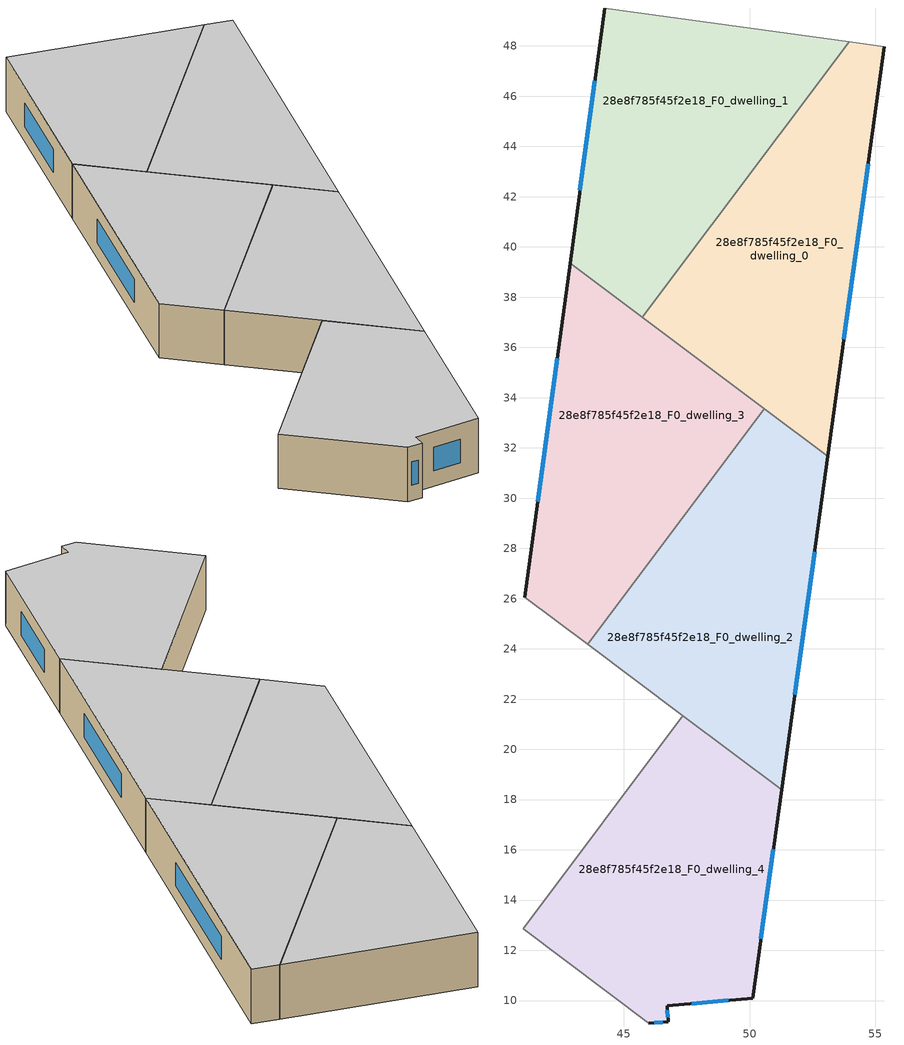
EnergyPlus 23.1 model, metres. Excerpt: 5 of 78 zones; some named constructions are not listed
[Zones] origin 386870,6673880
28e8f785f45f2e18_F0_dwelling_0
 floor ground (EU_floor_Construction): 55.37,47.97 53.11,31.66 45.73,37.2 53.96,48.17 z0
 wall outside (EU_wall_Construction): 53.11,31.66 55.37,47.97 z0:3
 wall to 28e8f785f45f2e18_F0_dwelling_1 (EU_wall_Construction): 53.96,48.17 45.73,37.2 z0:3
 wall adiabatic (EU_wall_Construction): 55.37,47.97 53.96,48.17 z0:3
 wall to 28e8f785f45f2e18_F0_dwelling_3 (EU_wall_Construction): 45.73,37.2 50.59,33.55 z0:3
 wall to 28e8f785f45f2e18_F0_dwelling_2 (EU_wall_Construction): 50.59,33.55 53.11,31.66 z0:3
 window (EU_Window_Construction): 53.76,36.32 54.72,43.31 z0.86:2.14
 ceiling to 28e8f785f45f2e18_F1_dwelling_0 (EU_floor_Construction): 53.11,31.66 55.37,47.97 53.96,48.17 45.73,37.2 z3
28e8f785f45f2e18_F0_dwelling_1
 floor ground (EU_floor_Construction): 53.96,48.17 45.73,37.2 42.86,39.36 44.23,49.51 z0
 wall outside (EU_wall_Construction): 44.23,49.51 42.86,39.36 z0:3
 wall adiabatic (EU_wall_Construction): 53.96,48.17 44.23,49.51 z0:3
 wall to 28e8f785f45f2e18_F0_dwelling_3 (EU_wall_Construction): 42.86,39.36 45.73,37.2 z0:3
 window (EU_Window_Construction): 43.84,46.61 43.25,42.26 z0.86:2.14
 ceiling to 28e8f785f45f2e18_F1_dwelling_1 (EU_floor_Construction): 45.73,37.2 53.96,48.17 44.23,49.51 42.86,39.36 z3
28e8f785f45f2e18_F0_dwelling_2
 floor ground (EU_floor_Construction): 53.11,31.66 51.28,18.39 43.56,24.18 50.59,33.55 z0
 wall outside (EU_wall_Construction): 51.28,18.39 53.11,31.66 z0:3
 wall to 28e8f785f45f2e18_F0_dwelling_3 (EU_wall_Construction): 50.59,33.55 43.56,24.18 z0:3
 wall to 28e8f785f45f2e18_F0_dwelling_4 (EU_wall_Construction): 47.35,21.34 51.28,18.39 z0:3
 wall to 28e8f785f45f2e18_F0_dwelling_5 (EU_wall_Construction): 43.56,24.18 47.35,21.34 z0:3
 window (EU_Window_Construction): 51.8,22.18 52.59,27.87 z0.86:2.14
 ceiling to 28e8f785f45f2e18_F1_dwelling_2 (EU_floor_Construction): 51.28,18.39 53.11,31.66 50.59,33.55 43.56,24.18 z3
28e8f785f45f2e18_F0_dwelling_3
 floor ground (EU_floor_Construction): 50.59,33.55 43.56,24.18 41.06,26.06 42.86,39.36 z0
 wall outside (EU_wall_Construction): 42.86,39.36 41.06,26.06 z0:3
 wall to 28e8f785f45f2e18_F0_dwelling_5 (EU_wall_Construction): 41.06,26.06 43.56,24.18 z0:3
 window (EU_Window_Construction): 42.34,35.56 41.57,29.86 z0.86:2.14
 ceiling to 28e8f785f45f2e18_F1_dwelling_3 (EU_floor_Construction): 43.56,24.18 50.59,33.55 42.86,39.36 41.06,26.06 z3
28e8f785f45f2e18_F0_dwelling_4
 floor ground (EU_floor_Construction): 51.28,18.39 50.13,10.09 46.73,9.79 46.76,9.16 45.99,9.11 40.99,12.86 47.35,21.34 z0
 wall outside (EU_wall_Construction): 45.99,9.11 46.76,9.16 46.73,9.79 50.13,10.09 51.28,18.39 z0:3
 wall to 28e8f785f45f2e18_F0_dwelling_5 (EU_wall_Construction): 47.35,21.34 40.99,12.86 z0:3
 wall to 28e8f785f45f2e18_F0_dwelling_6 (EU_wall_Construction): 40.99,12.86 45.99,9.11 z0:3
 window (EU_Window_Construction): 50.46,12.46 50.95,16.02 / 47.7,9.88 49.16,10 / 46.75,9.34 46.74,9.61 / 46.21,9.12 46.54,9.14 z0.86:2.14
 ceiling to 28e8f785f45f2e18_F1_dwelling_4 (EU_floor_Construction): 50.13,10.09 51.28,18.39 47.35,21.34 40.99,12.86 45.99,9.11 46.76,9.16 46.73,9.79 z3
[SCHEDULE:FILE] Column Number=1; Rows to Skip at Top=0; Number of Hours of Data=8760; Column Separator=Comma; Interpolate to Timestep=No; Minutes per Item=60; Adjust Schedule for Daylight Savings=Yes
Name | File
EU_Step8_GainSchedule_28e8f785f45f2e18_F1_dwelling_3_f000 | ../../schedules/28e8f785f45f2e18/28e8f785f45f2e18_F1_dwelling_3_f000_gain.csv
EU_Step8_GainSchedule_28e8f785f45f2e18_F1_dwelling_4_f000 | ../../schedules/28e8f785f45f2e18/28e8f785f45f2e18_F1_dwelling_4_f000_gain.csv
EU_Step8_GainSchedule_28e8f785f45f2e18_F1_dwelling_5_f000 | ../../schedules/28e8f785f45f2e18/28e8f785f45f2e18_F1_dwelling_5_f000_gain.csv
EU_Step8_GainSchedule_28e8f785f45f2e18_F1_dwelling_6_f000 | ../../schedules/28e8f785f45f2e18/28e8f785f45f2e18_F1_dwelling_6_f000_gain.csv
EU_Step8_GainSchedule_28e8f785f45f2e18_F1_dwelling_7_f000 | ../../schedules/28e8f785f45f2e18/28e8f785f45f2e18_F1_dwelling_7_f000_gain.csv
EU_Step8_GainSchedule_28e8f785f45f2e18_F1_dwelling_8_f000 | ../../schedules/28e8f785f45f2e18/28e8f785f45f2e18_F1_dwelling_8_f000_gain.csv
EU_Step8_GainSchedule_28e8f785f45f2e18_F1_dwelling_9_f000 | ../../schedules/28e8f785f45f2e18/28e8f785f45f2e18_F1_dwelling_9_f000_gain.csv
EU_Step8_GainSchedule_28e8f785f45f2e18_F2_dwelling_0_f000 | ../../schedules/28e8f785f45f2e18/28e8f785f45f2e18_F2_dwelling_0_f000_gain.csv
EU_Step8_GainSchedule_28e8f785f45f2e18_F2_dwelling_1_f000 | ../../schedules/28e8f785f45f2e18/28e8f785f45f2e18_F2_dwelling_1_f000_gain.csv
EU_Step8_GainSchedule_28e8f785f45f2e18_F2_dwelling_2_f000 | ../../schedules/28e8f785f45f2e18/28e8f785f45f2e18_F2_dwelling_2_f000_gain.csv
EU_Step8_GainSchedule_28e8f785f45f2e18_F2_dwelling_3_f000 | ../../schedules/28e8f785f45f2e18/28e8f785f45f2e18_F2_dwelling_3_f000_gain.csv
EU_Step8_GainSchedule_28e8f785f45f2e18_F2_dwelling_4_f000 | ../../schedules/28e8f785f45f2e18/28e8f785f45f2e18_F2_dwelling_4_f000_gain.csv
EU_Step8_GainSchedule_28e8f785f45f2e18_F2_dwelling_5_f000 | ../../schedules/28e8f785f45f2e18/28e8f785f45f2e18_F2_dwelling_5_f000_gain.csv
EU_Step8_GainSchedule_28e8f785f45f2e18_F2_dwelling_6_f000 | ../../schedules/28e8f785f45f2e18/28e8f785f45f2e18_F2_dwelling_6_f000_gain.csv
EU_Step8_GainSchedule_28e8f785f45f2e18_F2_dwelling_7_f000 | ../../schedules/28e8f785f45f2e18/28e8f785f45f2e18_F2_dwelling_7_f000_gain.csv
EU_Step8_GainSchedule_28e8f785f45f2e18_F2_dwelling_8_f000 | ../../schedules/28e8f785f45f2e18/28e8f785f45f2e18_F2_dwelling_8_f000_gain.csv
EU_Step8_GainSchedule_28e8f785f45f2e18_F2_dwelling_9_f000 | ../../schedules/28e8f785f45f2e18/28e8f785f45f2e18_F2_dwelling_9_f000_gain.csv
EU_Step8_GainSchedule_28e8f785f45f2e18_F7_dwelling_3_f000 | ../../schedules/28e8f785f45f2e18/28e8f785f45f2e18_F7_dwelling_3_f000_gain.csv
EU_Step8_GainSchedule_28e8f785f45f2e18_F7_dwelling_4_f000 | ../../schedules/28e8f785f45f2e18/28e8f785f45f2e18_F7_dwelling_4_f000_gain.csv
EU_Step8_GainSchedule_28e8f785f45f2e18_F7_dwelling_5_f000 | ../../schedules/28e8f785f45f2e18/28e8f785f45f2e18_F7_dwelling_5_f000_gain.csv
EU_Step8_GainSchedule_28e8f785f45f2e18_F7_dwelling_6_f000 | ../../schedules/28e8f785f45f2e18/28e8f785f45f2e18_F7_dwelling_6_f000_gain.csv
EU_Step8_GainSchedule_28e8f785f45f2e18_F7_dwelling_7_f000 | ../../schedules/28e8f785f45f2e18/28e8f785f45f2e18_F7_dwelling_7_f000_gain.csv
EU_Step8_GainSchedule_28e8f785f45f2e18_F7_dwelling_8_f000 | ../../schedules/28e8f785f45f2e18/28e8f785f45f2e18_F7_dwelling_8_f000_gain.csv
